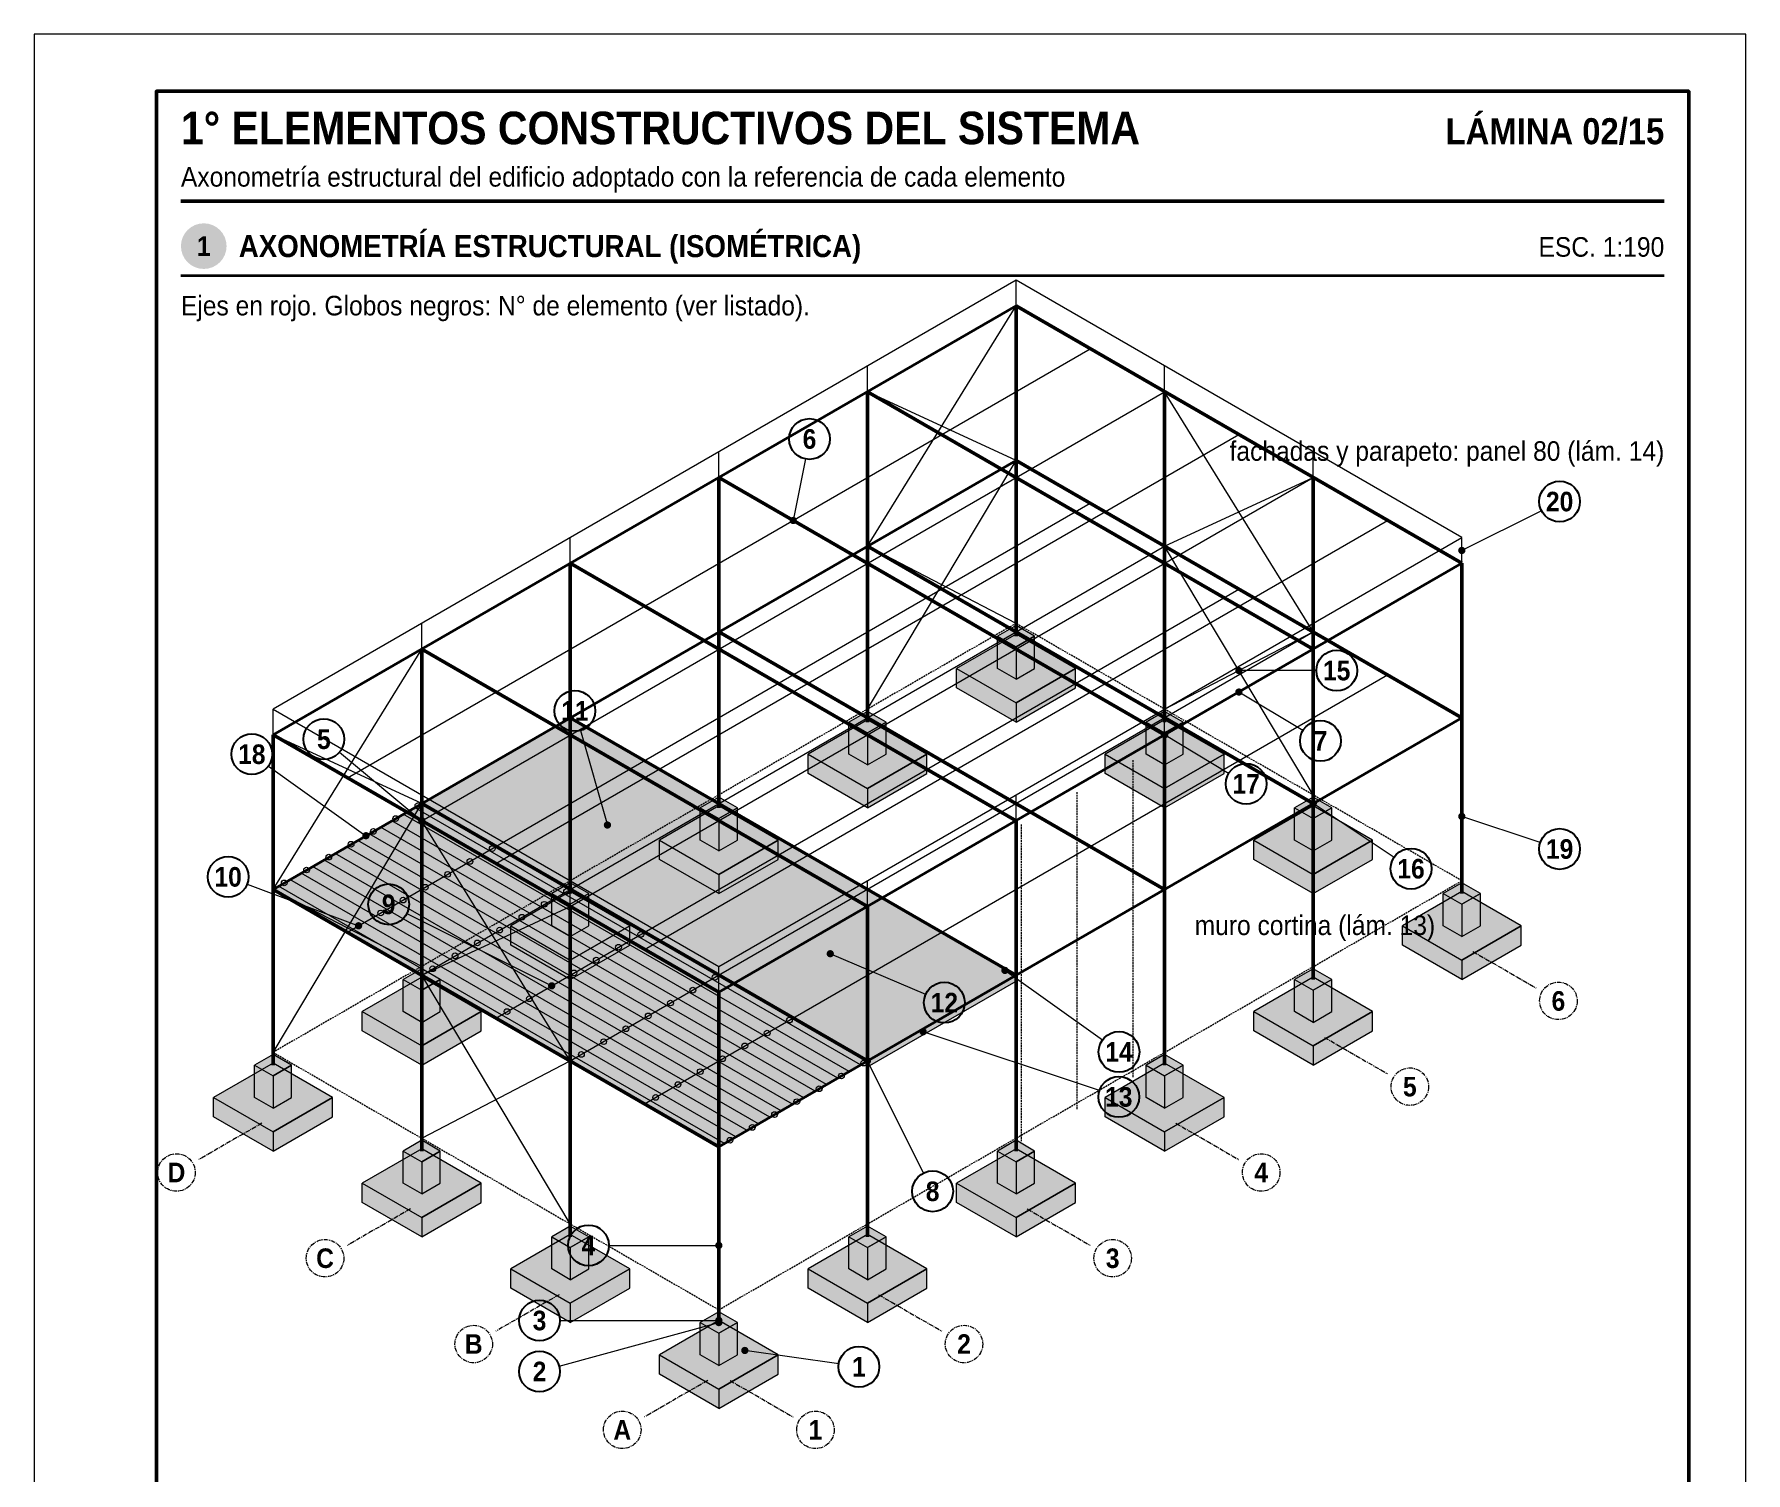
# Model space of a CAD drawing. Header units: millimetres. Extents: x 0 to 210, y 0 to 297.
# Drawn here: x 0 to 210, y 120.5 to 297 of the extents above; entities that cross this region are included whole.
import ezdxf
from ezdxf.enums import TextEntityAlignment as Align

# ---------------------------------------------------------------- set-up
doc = ezdxf.new("R2010")
doc.units = ezdxf.units.MM
doc.header["$LTSCALE"] = 0.35
doc.linetypes.add('CENTER2', pattern=[2.541, 1.587, -0.318, 0.318, -0.318])
doc.linetypes.add('DASHED2', pattern=[0.762, 0.635, -0.127])
for name, color, linetype in [('0-MARCO', 7, 'Continuous'), ('1-EJES', 1, 'CENTER2'), ('1-OCULTO', 8, 'DASHED2'), ('1-SECCION', 7, 'Continuous'), ('1-VISTA', 7, 'Continuous'), ('2-RAYADO', 8, 'Continuous'), ('3-REFS', 7, 'Continuous'), ('3-TEXTOS', 7, 'Continuous'), ('3-TITULOS', 7, 'Continuous')]:
    doc.layers.add(name, color=color, linetype=linetype)
doc.styles.add('ARIAL', font='arial.ttf')
doc.styles.add('ARIAL-NEGRITA', font='arialbd.ttf')

msp = doc.modelspace()

# ---------------------------------------------------------------- hatches: boundary and pattern name
at = {"layer": '2-RAYADO', "true_color": 0xfafafa}
h = msp.add_hatch(color=7, dxfattribs=at)
h.dxf.hatch_style = 1
h.paths.add_polyline_path([(120.46, 214.97), (127.76, 219.18), (120.46, 223.39), (113.17, 219.18)])
h = msp.add_hatch(color=7, dxfattribs=at)
h.dxf.hatch_style = 1
h.paths.add_polyline_path([(120.46, 221.82), (122.74, 223.13), (120.46, 224.45), (118.19, 223.13)])
at = {"layer": '2-RAYADO', "true_color": 0xc8c8c8}
h = msp.add_hatch(color=9, dxfattribs=at)
h.dxf.hatch_style = 1
h.paths.add_polyline_path([(120.46, 217.87), (118.19, 219.18), (118.19, 223.13), (120.46, 221.82)])
at = {"layer": '2-RAYADO', "true_color": 0xe1e1e1}
h = msp.add_hatch(color=254, dxfattribs=at)
h.dxf.hatch_style = 1
h.paths.add_polyline_path([(120.46, 217.87), (122.74, 219.18), (122.74, 223.13), (120.46, 221.82)])
at = {"layer": '2-RAYADO', "true_color": 0xc8c8c8}
h = msp.add_hatch(color=9, dxfattribs=at)
h.dxf.hatch_style = 1
h.paths.add_polyline_path([(120.46, 212.61), (113.17, 216.82), (113.17, 219.18), (120.46, 214.97)])
at = {"layer": '2-RAYADO', "true_color": 0xe1e1e1}
h = msp.add_hatch(color=254, dxfattribs=at)
h.dxf.hatch_style = 1
h.paths.add_polyline_path([(120.46, 212.61), (127.76, 216.82), (127.76, 219.18), (120.46, 214.97)])
at = {"layer": '2-RAYADO', "true_color": 0xcdcdcd}
h = msp.add_hatch(color=254, dxfattribs=at)
h.dxf.hatch_style = 1
h.paths.add_polyline_path([(102.23, 171.03), (120.46, 181.55), (65.77, 213.13), (47.54, 202.61)])
at = {"layer": '2-RAYADO', "true_color": 0xfafafa}
h = msp.add_hatch(color=7, dxfattribs=at)
h.dxf.hatch_style = 1
h.paths.add_polyline_path([(102.23, 204.45), (109.52, 208.66), (102.23, 212.87), (94.94, 208.66)])
h = msp.add_hatch(color=7, dxfattribs=at)
h.dxf.hatch_style = 1
h.paths.add_polyline_path([(102.23, 211.29), (104.51, 212.61), (102.23, 213.92), (99.95, 212.61)])
at = {"layer": '2-RAYADO', "true_color": 0xc8c8c8}
h = msp.add_hatch(color=9, dxfattribs=at)
h.dxf.hatch_style = 1
h.paths.add_polyline_path([(102.23, 207.34), (99.95, 208.66), (99.95, 212.61), (102.23, 211.29)])
at = {"layer": '2-RAYADO', "true_color": 0xe1e1e1}
h = msp.add_hatch(color=254, dxfattribs=at)
h.dxf.hatch_style = 1
h.paths.add_polyline_path([(102.23, 207.34), (104.51, 208.66), (104.51, 212.61), (102.23, 211.29)])
at = {"layer": '2-RAYADO', "true_color": 0xfafafa}
h = msp.add_hatch(color=7, dxfattribs=at)
h.dxf.hatch_style = 1
h.paths.add_polyline_path([(138.7, 204.45), (145.99, 208.66), (138.7, 212.87), (131.4, 208.66)])
h = msp.add_hatch(color=7, dxfattribs=at)
h.dxf.hatch_style = 1
h.paths.add_polyline_path([(138.7, 211.29), (140.98, 212.61), (138.7, 213.92), (136.42, 212.61)])
at = {"layer": '2-RAYADO', "true_color": 0xc8c8c8}
h = msp.add_hatch(color=9, dxfattribs=at)
h.dxf.hatch_style = 1
h.paths.add_polyline_path([(138.7, 207.34), (136.42, 208.66), (136.42, 212.61), (138.7, 211.29)])
at = {"layer": '2-RAYADO', "true_color": 0xe1e1e1}
h = msp.add_hatch(color=254, dxfattribs=at)
h.dxf.hatch_style = 1
h.paths.add_polyline_path([(138.7, 207.34), (140.98, 208.66), (140.98, 212.61), (138.7, 211.29)])
at = {"layer": '2-RAYADO', "true_color": 0xc8c8c8}
h = msp.add_hatch(color=9, dxfattribs=at)
h.dxf.hatch_style = 1
h.paths.add_polyline_path([(102.23, 202.08), (94.94, 206.29), (94.94, 208.66), (102.23, 204.45)])
at = {"layer": '2-RAYADO', "true_color": 0xe1e1e1}
h = msp.add_hatch(color=254, dxfattribs=at)
h.dxf.hatch_style = 1
h.paths.add_polyline_path([(102.23, 202.08), (109.52, 206.29), (109.52, 208.66), (102.23, 204.45)])
at = {"layer": '2-RAYADO', "true_color": 0xc8c8c8}
h = msp.add_hatch(color=9, dxfattribs=at)
h.dxf.hatch_style = 1
h.paths.add_polyline_path([(138.7, 202.08), (131.4, 206.29), (131.4, 208.66), (138.7, 204.45)])
at = {"layer": '2-RAYADO', "true_color": 0xe1e1e1}
h = msp.add_hatch(color=254, dxfattribs=at)
h.dxf.hatch_style = 1
h.paths.add_polyline_path([(138.7, 202.08), (145.99, 206.29), (145.99, 208.66), (138.7, 204.45)])
at = {"layer": '2-RAYADO', "true_color": 0xf2f2f2}
h = msp.add_hatch(color=7, dxfattribs=at)
h.dxf.hatch_style = 1
h.paths.add_polyline_path([(84, 160.5), (102.23, 171.03), (47.54, 202.61), (29.3, 192.08)])
at = {"layer": '2-RAYADO', "true_color": 0xfafafa}
h = msp.add_hatch(color=7, dxfattribs=at)
h.dxf.hatch_style = 1
h.paths.add_polyline_path([(84, 193.92), (91.29, 198.13), (84, 202.34), (76.71, 198.13)])
h = msp.add_hatch(color=7, dxfattribs=at)
h.dxf.hatch_style = 1
h.paths.add_polyline_path([(84, 200.76), (86.28, 202.08), (84, 203.39), (81.72, 202.08)])
at = {"layer": '2-RAYADO', "true_color": 0xc8c8c8}
h = msp.add_hatch(color=9, dxfattribs=at)
h.dxf.hatch_style = 1
h.paths.add_polyline_path([(84, 196.82), (81.72, 198.13), (81.72, 202.08), (84, 200.76)])
at = {"layer": '2-RAYADO', "true_color": 0xe1e1e1}
h = msp.add_hatch(color=254, dxfattribs=at)
h.dxf.hatch_style = 1
h.paths.add_polyline_path([(84, 196.82), (86.28, 198.13), (86.28, 202.08), (84, 200.76)])
at = {"layer": '2-RAYADO', "true_color": 0xfafafa}
h = msp.add_hatch(color=7, dxfattribs=at)
h.dxf.hatch_style = 1
h.paths.add_polyline_path([(156.93, 193.92), (164.22, 198.13), (156.93, 202.34), (149.64, 198.13)])
h = msp.add_hatch(color=7, dxfattribs=at)
h.dxf.hatch_style = 1
h.paths.add_polyline_path([(156.93, 200.76), (159.21, 202.08), (156.93, 203.39), (154.65, 202.08)])
at = {"layer": '2-RAYADO', "true_color": 0xc8c8c8}
h = msp.add_hatch(color=9, dxfattribs=at)
h.dxf.hatch_style = 1
h.paths.add_polyline_path([(156.93, 196.82), (154.65, 198.13), (154.65, 202.08), (156.93, 200.76)])
at = {"layer": '2-RAYADO', "true_color": 0xe1e1e1}
h = msp.add_hatch(color=254, dxfattribs=at)
h.dxf.hatch_style = 1
h.paths.add_polyline_path([(156.93, 196.82), (159.21, 198.13), (159.21, 202.08), (156.93, 200.76)])
at = {"layer": '2-RAYADO', "true_color": 0xc8c8c8}
h = msp.add_hatch(color=9, dxfattribs=at)
h.dxf.hatch_style = 1
h.paths.add_polyline_path([(84, 191.55), (76.71, 195.76), (76.71, 198.13), (84, 193.92)])
at = {"layer": '2-RAYADO', "true_color": 0xe1e1e1}
h = msp.add_hatch(color=254, dxfattribs=at)
h.dxf.hatch_style = 1
h.paths.add_polyline_path([(84, 191.55), (91.29, 195.76), (91.29, 198.13), (84, 193.92)])
at = {"layer": '2-RAYADO', "true_color": 0xc8c8c8}
h = msp.add_hatch(color=9, dxfattribs=at)
h.dxf.hatch_style = 1
h.paths.add_polyline_path([(156.93, 191.55), (149.64, 195.76), (149.64, 198.13), (156.93, 193.92)])
at = {"layer": '2-RAYADO', "true_color": 0xe1e1e1}
h = msp.add_hatch(color=254, dxfattribs=at)
h.dxf.hatch_style = 1
h.paths.add_polyline_path([(156.93, 191.55), (164.22, 195.76), (164.22, 198.13), (156.93, 193.92)])
at = {"layer": '2-RAYADO', "true_color": 0xfafafa}
h = msp.add_hatch(color=7, dxfattribs=at)
h.dxf.hatch_style = 1
h.paths.add_polyline_path([(65.77, 183.39), (73.06, 187.61), (65.77, 191.82), (58.48, 187.61)])
h = msp.add_hatch(color=7, dxfattribs=at)
h.dxf.hatch_style = 1
h.paths.add_polyline_path([(65.77, 190.24), (68.05, 191.55), (65.77, 192.87), (63.49, 191.55)])
at = {"layer": '2-RAYADO', "true_color": 0xc8c8c8}
h = msp.add_hatch(color=9, dxfattribs=at)
h.dxf.hatch_style = 1
h.paths.add_polyline_path([(65.77, 186.29), (63.49, 187.61), (63.49, 191.55), (65.77, 190.24)])
at = {"layer": '2-RAYADO', "true_color": 0xe1e1e1}
h = msp.add_hatch(color=254, dxfattribs=at)
h.dxf.hatch_style = 1
h.paths.add_polyline_path([(65.77, 186.29), (68.05, 187.61), (68.05, 191.55), (65.77, 190.24)])
at = {"layer": '2-RAYADO', "true_color": 0xfafafa}
h = msp.add_hatch(color=7, dxfattribs=at)
h.dxf.hatch_style = 1
h.paths.add_polyline_path([(175.16, 183.39), (182.45, 187.61), (175.16, 191.82), (167.87, 187.61)])
h = msp.add_hatch(color=7, dxfattribs=at)
h.dxf.hatch_style = 1
h.paths.add_polyline_path([(175.16, 190.24), (177.44, 191.55), (175.16, 192.87), (172.88, 191.55)])
at = {"layer": '2-RAYADO', "true_color": 0xc8c8c8}
h = msp.add_hatch(color=9, dxfattribs=at)
h.dxf.hatch_style = 1
h.paths.add_polyline_path([(175.16, 186.29), (172.88, 187.61), (172.88, 191.55), (175.16, 190.24)])
at = {"layer": '2-RAYADO', "true_color": 0xe1e1e1}
h = msp.add_hatch(color=254, dxfattribs=at)
h.dxf.hatch_style = 1
h.paths.add_polyline_path([(175.16, 186.29), (177.44, 187.61), (177.44, 191.55), (175.16, 190.24)])
at = {"layer": '2-RAYADO', "true_color": 0xc8c8c8}
h = msp.add_hatch(color=9, dxfattribs=at)
h.dxf.hatch_style = 1
h.paths.add_polyline_path([(65.77, 181.03), (58.48, 185.24), (58.48, 187.61), (65.77, 183.39)])
at = {"layer": '2-RAYADO', "true_color": 0xe1e1e1}
h = msp.add_hatch(color=254, dxfattribs=at)
h.dxf.hatch_style = 1
h.paths.add_polyline_path([(65.77, 181.03), (73.06, 185.24), (73.06, 187.61), (65.77, 183.39)])
at = {"layer": '2-RAYADO', "true_color": 0xc8c8c8}
h = msp.add_hatch(color=9, dxfattribs=at)
h.dxf.hatch_style = 1
h.paths.add_polyline_path([(175.16, 181.03), (167.87, 185.24), (167.87, 187.61), (175.16, 183.39)])
at = {"layer": '2-RAYADO', "true_color": 0xe1e1e1}
h = msp.add_hatch(color=254, dxfattribs=at)
h.dxf.hatch_style = 1
h.paths.add_polyline_path([(175.16, 181.03), (182.45, 185.24), (182.45, 187.61), (175.16, 183.39)])
at = {"layer": '2-RAYADO', "true_color": 0xfafafa}
h = msp.add_hatch(color=7, dxfattribs=at)
h.dxf.hatch_style = 1
h.paths.add_polyline_path([(47.54, 172.87), (54.83, 177.08), (47.54, 181.29), (40.24, 177.08)])
h = msp.add_hatch(color=7, dxfattribs=at)
h.dxf.hatch_style = 1
h.paths.add_polyline_path([(47.54, 179.71), (49.81, 181.03), (47.54, 182.34), (45.26, 181.03)])
at = {"layer": '2-RAYADO', "true_color": 0xc8c8c8}
h = msp.add_hatch(color=9, dxfattribs=at)
h.dxf.hatch_style = 1
h.paths.add_polyline_path([(47.54, 175.76), (45.26, 177.08), (45.26, 181.03), (47.54, 179.71)])
at = {"layer": '2-RAYADO', "true_color": 0xe1e1e1}
h = msp.add_hatch(color=254, dxfattribs=at)
h.dxf.hatch_style = 1
h.paths.add_polyline_path([(47.54, 175.76), (49.81, 177.08), (49.81, 181.03), (47.54, 179.71)])
at = {"layer": '2-RAYADO', "true_color": 0x969696}
h = msp.add_hatch(color=252, dxfattribs=at)
h.dxf.hatch_style = 1
h.paths.add_polyline_path([(102.23, 170.29), (120.46, 180.82), (120.46, 181.55), (102.23, 171.03)])
at = {"layer": '2-RAYADO', "true_color": 0xfafafa}
h = msp.add_hatch(color=7, dxfattribs=at)
h.dxf.hatch_style = 1
h.paths.add_polyline_path([(156.93, 172.87), (164.22, 177.08), (156.93, 181.29), (149.64, 177.08)])
h = msp.add_hatch(color=7, dxfattribs=at)
h.dxf.hatch_style = 1
h.paths.add_polyline_path([(156.93, 179.71), (159.21, 181.03), (156.93, 182.34), (154.65, 181.03)])
at = {"layer": '2-RAYADO', "true_color": 0xc8c8c8}
h = msp.add_hatch(color=9, dxfattribs=at)
h.dxf.hatch_style = 1
h.paths.add_polyline_path([(156.93, 175.76), (154.65, 177.08), (154.65, 181.03), (156.93, 179.71)])
at = {"layer": '2-RAYADO', "true_color": 0xe1e1e1}
h = msp.add_hatch(color=254, dxfattribs=at)
h.dxf.hatch_style = 1
h.paths.add_polyline_path([(156.93, 175.76), (159.21, 177.08), (159.21, 181.03), (156.93, 179.71)])
at = {"layer": '2-RAYADO', "true_color": 0xc8c8c8}
h = msp.add_hatch(color=9, dxfattribs=at)
h.dxf.hatch_style = 1
h.paths.add_polyline_path([(47.54, 170.5), (40.24, 174.71), (40.24, 177.08), (47.54, 172.87)])
at = {"layer": '2-RAYADO', "true_color": 0xe1e1e1}
h = msp.add_hatch(color=254, dxfattribs=at)
h.dxf.hatch_style = 1
h.paths.add_polyline_path([(47.54, 170.5), (54.83, 174.71), (54.83, 177.08), (47.54, 172.87)])
at = {"layer": '2-RAYADO', "true_color": 0xc8c8c8}
h = msp.add_hatch(color=9, dxfattribs=at)
h.dxf.hatch_style = 1
h.paths.add_polyline_path([(156.93, 170.5), (149.64, 174.71), (149.64, 177.08), (156.93, 172.87)])
at = {"layer": '2-RAYADO', "true_color": 0xe1e1e1}
h = msp.add_hatch(color=254, dxfattribs=at)
h.dxf.hatch_style = 1
h.paths.add_polyline_path([(156.93, 170.5), (164.22, 174.71), (164.22, 177.08), (156.93, 172.87)])
at = {"layer": '2-RAYADO', "true_color": 0xfafafa}
h = msp.add_hatch(color=7, dxfattribs=at)
h.dxf.hatch_style = 1
h.paths.add_polyline_path([(29.3, 162.34), (36.6, 166.55), (29.3, 170.76), (22.01, 166.55)])
h = msp.add_hatch(color=7, dxfattribs=at)
h.dxf.hatch_style = 1
h.paths.add_polyline_path([(29.3, 169.18), (31.58, 170.5), (29.3, 171.82), (27.02, 170.5)])
at = {"layer": '2-RAYADO', "true_color": 0xc8c8c8}
h = msp.add_hatch(color=9, dxfattribs=at)
h.dxf.hatch_style = 1
h.paths.add_polyline_path([(29.3, 165.24), (27.02, 166.55), (27.02, 170.5), (29.3, 169.18)])
at = {"layer": '2-RAYADO', "true_color": 0xe1e1e1}
h = msp.add_hatch(color=254, dxfattribs=at)
h.dxf.hatch_style = 1
h.paths.add_polyline_path([(29.3, 165.24), (31.58, 166.55), (31.58, 170.5), (29.3, 169.18)])
at = {"layer": '2-RAYADO', "true_color": 0xfafafa}
h = msp.add_hatch(color=7, dxfattribs=at)
h.dxf.hatch_style = 1
h.paths.add_polyline_path([(138.7, 162.34), (145.99, 166.55), (138.7, 170.76), (131.4, 166.55)])
h = msp.add_hatch(color=7, dxfattribs=at)
h.dxf.hatch_style = 1
h.paths.add_polyline_path([(138.7, 169.18), (140.98, 170.5), (138.7, 171.82), (136.42, 170.5)])
at = {"layer": '2-RAYADO', "true_color": 0xc8c8c8}
h = msp.add_hatch(color=9, dxfattribs=at)
h.dxf.hatch_style = 1
h.paths.add_polyline_path([(138.7, 165.24), (136.42, 166.55), (136.42, 170.5), (138.7, 169.18)])
at = {"layer": '2-RAYADO', "true_color": 0xe1e1e1}
h = msp.add_hatch(color=254, dxfattribs=at)
h.dxf.hatch_style = 1
h.paths.add_polyline_path([(138.7, 165.24), (140.98, 166.55), (140.98, 170.5), (138.7, 169.18)])
at = {"layer": '2-RAYADO', "true_color": 0xc8c8c8}
h = msp.add_hatch(color=9, dxfattribs=at)
h.dxf.hatch_style = 1
h.paths.add_polyline_path([(29.3, 159.97), (22.01, 164.18), (22.01, 166.55), (29.3, 162.34)])
at = {"layer": '2-RAYADO', "true_color": 0xe1e1e1}
h = msp.add_hatch(color=254, dxfattribs=at)
h.dxf.hatch_style = 1
h.paths.add_polyline_path([(29.3, 159.97), (36.6, 164.18), (36.6, 166.55), (29.3, 162.34)])
at = {"layer": '2-RAYADO', "true_color": 0xc8c8c8}
h = msp.add_hatch(color=9, dxfattribs=at)
h.dxf.hatch_style = 1
h.paths.add_polyline_path([(138.7, 159.97), (131.4, 164.18), (131.4, 166.55), (138.7, 162.34)])
at = {"layer": '2-RAYADO', "true_color": 0xe1e1e1}
h = msp.add_hatch(color=254, dxfattribs=at)
h.dxf.hatch_style = 1
h.paths.add_polyline_path([(138.7, 159.97), (145.99, 164.18), (145.99, 166.55), (138.7, 162.34)])
at = {"layer": '2-RAYADO', "true_color": 0xfafafa}
h = msp.add_hatch(color=7, dxfattribs=at)
h.dxf.hatch_style = 1
h.paths.add_polyline_path([(47.54, 151.82), (54.83, 156.03), (47.54, 160.24), (40.24, 156.03)])
h = msp.add_hatch(color=7, dxfattribs=at)
h.dxf.hatch_style = 1
h.paths.add_polyline_path([(47.54, 158.66), (49.81, 159.97), (47.54, 161.29), (45.26, 159.97)])
at = {"layer": '2-RAYADO', "true_color": 0xc8c8c8}
h = msp.add_hatch(color=9, dxfattribs=at)
h.dxf.hatch_style = 1
h.paths.add_polyline_path([(47.54, 154.71), (45.26, 156.03), (45.26, 159.97), (47.54, 158.66)])
at = {"layer": '2-RAYADO', "true_color": 0xe1e1e1}
h = msp.add_hatch(color=254, dxfattribs=at)
h.dxf.hatch_style = 1
h.paths.add_polyline_path([(47.54, 154.71), (49.81, 156.03), (49.81, 159.97), (47.54, 158.66)])
at = {"layer": '2-RAYADO', "true_color": 0xfafafa}
h = msp.add_hatch(color=7, dxfattribs=at)
h.dxf.hatch_style = 1
h.paths.add_polyline_path([(120.46, 151.82), (127.76, 156.03), (120.46, 160.24), (113.17, 156.03)])
h = msp.add_hatch(color=7, dxfattribs=at)
h.dxf.hatch_style = 1
h.paths.add_polyline_path([(120.46, 158.66), (122.74, 159.97), (120.46, 161.29), (118.19, 159.97)])
at = {"layer": '2-RAYADO', "true_color": 0xc8c8c8}
h = msp.add_hatch(color=9, dxfattribs=at)
h.dxf.hatch_style = 1
h.paths.add_polyline_path([(120.46, 154.71), (118.19, 156.03), (118.19, 159.97), (120.46, 158.66)])
at = {"layer": '2-RAYADO', "true_color": 0xe1e1e1}
h = msp.add_hatch(color=254, dxfattribs=at)
h.dxf.hatch_style = 1
h.paths.add_polyline_path([(120.46, 154.71), (122.74, 156.03), (122.74, 159.97), (120.46, 158.66)])
at = {"layer": '2-RAYADO', "true_color": 0xc8c8c8}
h = msp.add_hatch(color=9, dxfattribs=at)
h.dxf.hatch_style = 1
h.paths.add_polyline_path([(47.54, 149.45), (40.24, 153.66), (40.24, 156.03), (47.54, 151.82)])
at = {"layer": '2-RAYADO', "true_color": 0xe1e1e1}
h = msp.add_hatch(color=254, dxfattribs=at)
h.dxf.hatch_style = 1
h.paths.add_polyline_path([(47.54, 149.45), (54.83, 153.66), (54.83, 156.03), (47.54, 151.82)])
at = {"layer": '2-RAYADO', "true_color": 0xc8c8c8}
h = msp.add_hatch(color=9, dxfattribs=at)
h.dxf.hatch_style = 1
h.paths.add_polyline_path([(120.46, 149.45), (113.17, 153.66), (113.17, 156.03), (120.46, 151.82)])
at = {"layer": '2-RAYADO', "true_color": 0xe1e1e1}
h = msp.add_hatch(color=254, dxfattribs=at)
h.dxf.hatch_style = 1
h.paths.add_polyline_path([(120.46, 149.45), (127.76, 153.66), (127.76, 156.03), (120.46, 151.82)])
at = {"layer": '2-RAYADO', "true_color": 0xfafafa}
h = msp.add_hatch(color=7, dxfattribs=at)
h.dxf.hatch_style = 1
h.paths.add_polyline_path([(65.77, 141.29), (73.06, 145.5), (65.77, 149.71), (58.48, 145.5)])
h = msp.add_hatch(color=7, dxfattribs=at)
h.dxf.hatch_style = 1
h.paths.add_polyline_path([(65.77, 148.13), (68.05, 149.45), (65.77, 150.76), (63.49, 149.45)])
at = {"layer": '2-RAYADO', "true_color": 0xc8c8c8}
h = msp.add_hatch(color=9, dxfattribs=at)
h.dxf.hatch_style = 1
h.paths.add_polyline_path([(65.77, 144.18), (63.49, 145.5), (63.49, 149.45), (65.77, 148.13)])
at = {"layer": '2-RAYADO', "true_color": 0xe1e1e1}
h = msp.add_hatch(color=254, dxfattribs=at)
h.dxf.hatch_style = 1
h.paths.add_polyline_path([(65.77, 144.18), (68.05, 145.5), (68.05, 149.45), (65.77, 148.13)])
at = {"layer": '2-RAYADO', "true_color": 0xfafafa}
h = msp.add_hatch(color=7, dxfattribs=at)
h.dxf.hatch_style = 1
h.paths.add_polyline_path([(102.23, 141.29), (109.52, 145.5), (102.23, 149.71), (94.94, 145.5)])
h = msp.add_hatch(color=7, dxfattribs=at)
h.dxf.hatch_style = 1
h.paths.add_polyline_path([(102.23, 148.13), (104.51, 149.45), (102.23, 150.76), (99.95, 149.45)])
at = {"layer": '2-RAYADO', "true_color": 0xc8c8c8}
h = msp.add_hatch(color=9, dxfattribs=at)
h.dxf.hatch_style = 1
h.paths.add_polyline_path([(102.23, 144.18), (99.95, 145.5), (99.95, 149.45), (102.23, 148.13)])
at = {"layer": '2-RAYADO', "true_color": 0xe1e1e1}
h = msp.add_hatch(color=254, dxfattribs=at)
h.dxf.hatch_style = 1
h.paths.add_polyline_path([(102.23, 144.18), (104.51, 145.5), (104.51, 149.45), (102.23, 148.13)])
at = {"layer": '2-RAYADO', "true_color": 0xc8c8c8}
h = msp.add_hatch(color=9, dxfattribs=at)
h.dxf.hatch_style = 1
h.paths.add_polyline_path([(65.77, 138.92), (58.48, 143.13), (58.48, 145.5), (65.77, 141.29)])
at = {"layer": '2-RAYADO', "true_color": 0xe1e1e1}
h = msp.add_hatch(color=254, dxfattribs=at)
h.dxf.hatch_style = 1
h.paths.add_polyline_path([(65.77, 138.92), (73.06, 143.13), (73.06, 145.5), (65.77, 141.29)])
at = {"layer": '2-RAYADO', "true_color": 0xc8c8c8}
h = msp.add_hatch(color=9, dxfattribs=at)
h.dxf.hatch_style = 1
h.paths.add_polyline_path([(102.23, 138.92), (94.94, 143.13), (94.94, 145.5), (102.23, 141.29)])
at = {"layer": '2-RAYADO', "true_color": 0xe1e1e1}
h = msp.add_hatch(color=254, dxfattribs=at)
h.dxf.hatch_style = 1
h.paths.add_polyline_path([(102.23, 138.92), (109.52, 143.13), (109.52, 145.5), (102.23, 141.29)])
at = {"layer": '2-RAYADO', "true_color": 0xfafafa}
h = msp.add_hatch(color=7, dxfattribs=at)
h.dxf.hatch_style = 1
h.paths.add_polyline_path([(84, 130.76), (91.29, 134.97), (84, 139.18), (76.71, 134.97)])
h = msp.add_hatch(color=7, dxfattribs=at)
h.dxf.hatch_style = 1
h.paths.add_polyline_path([(84, 137.61), (86.28, 138.92), (84, 140.24), (81.72, 138.92)])
at = {"layer": '2-RAYADO', "true_color": 0xc8c8c8}
h = msp.add_hatch(color=9, dxfattribs=at)
h.dxf.hatch_style = 1
h.paths.add_polyline_path([(84, 133.66), (81.72, 134.97), (81.72, 138.92), (84, 137.61)])
at = {"layer": '2-RAYADO', "true_color": 0xe1e1e1}
h = msp.add_hatch(color=254, dxfattribs=at)
h.dxf.hatch_style = 1
h.paths.add_polyline_path([(84, 133.66), (86.28, 134.97), (86.28, 138.92), (84, 137.61)])
at = {"layer": '2-RAYADO', "true_color": 0xc8c8c8}
h = msp.add_hatch(color=9, dxfattribs=at)
h.dxf.hatch_style = 1
h.paths.add_polyline_path([(84, 128.39), (76.71, 132.61), (76.71, 134.97), (84, 130.76)])
at = {"layer": '2-RAYADO', "true_color": 0xe1e1e1}
h = msp.add_hatch(color=254, dxfattribs=at)
h.dxf.hatch_style = 1
h.paths.add_polyline_path([(84, 128.39), (91.29, 132.61), (91.29, 134.97), (84, 130.76)])
at = {"layer": '3-REFS'}
h = msp.add_hatch(color=7, dxfattribs=at)
h.dxf.hatch_style = 1
edge = h.paths.add_edge_path()
edge.add_arc((93.12, 237.34), 0.45, 0, 360)
h = msp.add_hatch(color=7, dxfattribs=at)
h.dxf.hatch_style = 1
edge = h.paths.add_edge_path()
edge.add_arc((175.16, 233.66), 0.45, 0, 360)
h = msp.add_hatch(color=7, dxfattribs=at)
h.dxf.hatch_style = 1
edge = h.paths.add_edge_path()
edge.add_arc((147.81, 218.92), 0.45, 0, 360)
h = msp.add_hatch(color=7, dxfattribs=at)
h.dxf.hatch_style = 1
edge = h.paths.add_edge_path()
edge.add_arc((147.81, 216.29), 0.45, 0, 360)
h = msp.add_hatch(color=7, dxfattribs=at)
h.dxf.hatch_style = 1
edge = h.paths.add_edge_path()
edge.add_arc((138.7, 211.03), 0.45, 0, 360)
h = msp.add_hatch(color=7, dxfattribs=at)
h.dxf.hatch_style = 1
edge = h.paths.add_edge_path()
edge.add_arc((156.93, 202.61), 0.45, 0, 360)
h = msp.add_hatch(color=7, dxfattribs=at)
h.dxf.hatch_style = 1
edge = h.paths.add_edge_path()
edge.add_arc((47.54, 200.5), 0.45, 0, 360)
h = msp.add_hatch(color=7, dxfattribs=at)
h.dxf.hatch_style = 1
edge = h.paths.add_edge_path()
edge.add_arc((70.33, 199.97), 0.45, 0, 360)
h = msp.add_hatch(color=7, dxfattribs=at)
h.dxf.hatch_style = 1
edge = h.paths.add_edge_path()
edge.add_arc((175.16, 201.03), 0.45, 0, 360)
h = msp.add_hatch(color=7, dxfattribs=at)
h.dxf.hatch_style = 1
edge = h.paths.add_edge_path()
edge.add_arc((40.7, 198.66), 0.45, 0, 360)
h = msp.add_hatch(color=7, dxfattribs=at)
h.dxf.hatch_style = 1
edge = h.paths.add_edge_path()
edge.add_arc((39.79, 187.61), 0.45, 0, 360)
h = msp.add_hatch(color=7, dxfattribs=at)
h.dxf.hatch_style = 1
edge = h.paths.add_edge_path()
edge.add_arc((97.67, 184.18), 0.45, 0, 360)
h = msp.add_hatch(color=7, dxfattribs=at)
h.dxf.hatch_style = 1
edge = h.paths.add_edge_path()
edge.add_arc((63.49, 180.24), 0.45, 0, 360)
h = msp.add_hatch(color=7, dxfattribs=at)
h.dxf.hatch_style = 1
edge = h.paths.add_edge_path()
edge.add_arc((119.1, 182.13), 0.45, 0, 360)
h = msp.add_hatch(color=7, dxfattribs=at)
h.dxf.hatch_style = 1
edge = h.paths.add_edge_path()
edge.add_arc((109.07, 174.61), 0.45, 0, 360)
h = msp.add_hatch(color=7, dxfattribs=at)
h.dxf.hatch_style = 1
edge = h.paths.add_edge_path()
edge.add_arc((102.23, 171.03), 0.45, 0, 360)
h = msp.add_hatch(color=7, dxfattribs=at)
h.dxf.hatch_style = 1
edge = h.paths.add_edge_path()
edge.add_arc((84, 148.39), 0.45, 0, 360)
h = msp.add_hatch(color=7, dxfattribs=at)
h.dxf.hatch_style = 1
edge = h.paths.add_edge_path()
edge.add_arc((84, 139.18), 0.45, 0, 360)
h = msp.add_hatch(color=7, dxfattribs=at)
h.dxf.hatch_style = 1
edge = h.paths.add_edge_path()
edge.add_arc((84, 138.92), 0.45, 0, 360)
h = msp.add_hatch(color=7, dxfattribs=at)
h.dxf.hatch_style = 1
edge = h.paths.add_edge_path()
edge.add_arc((87.19, 135.5), 0.45, 0, 360)
at = {"layer": '3-TITULOS'}
h = msp.add_hatch(color=7, dxfattribs=at)
h.dxf.hatch_style = 1
edge = h.paths.add_edge_path()
edge.add_arc((20.8, 271), 2.8, 0, 360)

# ---------------------------------------------------------------- linework, layer by layer
at = {"layer": '0-MARCO', "color": 9, "lineweight": 0}
msp.add_lwpolyline([(0, 0), (210, 0), (210, 297), (0, 297)], close=True, dxfattribs=at)
at = {"layer": '0-MARCO', "lineweight": 50}
msp.add_lwpolyline([(15, 7), (203, 7), (203, 290), (15, 290)], close=True, dxfattribs=at)
at = {"layer": '1-EJES', "lineweight": 9}
for points in [[(176.53, 184.45), (184.28, 179.97)], [(158.3, 173.92), (166.04, 169.45)], [(27.94, 163.39), (20.19, 158.92)], [(140.06, 163.39), (147.81, 158.92)], [(46.17, 152.87), (38.42, 148.39)], [(121.83, 152.87), (129.58, 148.39)], [(64.4, 142.34), (56.65, 137.87)], [(103.6, 142.34), (111.35, 137.87)], [(82.63, 131.82), (74.88, 127.34)], [(85.37, 131.82), (93.12, 127.34)]]:
    msp.add_lwpolyline(points, dxfattribs=at)
at = {"layer": '1-EJES', "color": 1, "lineweight": 18}
for centre in [(187.01, 178.39), (168.78, 167.87), (17.45, 157.34), (150.55, 157.34), (35.68, 146.82), (132.32, 146.82), (53.92, 136.29), (114.08, 136.29), (72.15, 125.76), (95.85, 125.76)]:
    msp.add_circle(centre, 2.3, dxfattribs=at)
at = {"layer": '1-OCULTO', "lineweight": 13}
msp.add_lwpolyline([(84, 140.5), (175.16, 193.13), (120.46, 224.71), (29.3, 172.08)], close=True, dxfattribs=at)
at = {"layer": '1-OCULTO', "lineweight": 9}
for points in [[(134.82, 169.05), (134.82, 208)], [(127.98, 165.11), (127.98, 204.05)], [(121.15, 161.16), (121.15, 200.11)]]:
    msp.add_lwpolyline(points, dxfattribs=at)
at = {"layer": '1-SECCION', "lineweight": 50}
for points in [[(120.46, 223.13), (120.46, 263.66)], [(175.16, 232.08), (120.46, 263.66)], [(102.23, 212.61), (102.23, 253.13)], [(156.93, 221.55), (102.23, 253.13)], [(138.7, 212.61), (138.7, 253.13)], [(175.16, 213.13), (120.46, 244.71)], [(84, 202.08), (84, 242.61)], [(138.7, 211.03), (84, 242.61)], [(156.93, 202.08), (156.93, 242.61)], [(156.93, 202.61), (102.23, 234.18)], [(65.77, 191.55), (65.77, 232.08)], [(120.46, 200.5), (65.77, 232.08)], [(175.16, 191.55), (175.16, 232.08)], [(138.7, 192.08), (84, 223.66)], [(47.54, 181.03), (47.54, 221.55)], [(102.23, 189.97), (47.54, 221.55)], [(156.93, 181.03), (156.93, 221.55)], [(120.46, 181.55), (65.77, 213.13)], [(29.3, 170.5), (29.3, 211.03)], [(84, 179.45), (29.3, 211.03)], [(138.7, 170.5), (138.7, 211.03)], [(102.23, 171.03), (47.54, 202.61)], [(47.54, 159.97), (47.54, 200.5)], [(120.46, 159.97), (120.46, 200.5)], [(84, 160.5), (29.3, 192.08)], [(65.77, 149.45), (65.77, 189.97)], [(102.23, 149.45), (102.23, 189.97)], [(84, 138.92), (84, 179.45)]]:
    msp.add_lwpolyline(points, dxfattribs=at)
at = {"layer": '1-VISTA', "lineweight": 13}
for points in [[(84, 182.61), (175.16, 235.24), (120.46, 266.82), (29.3, 214.18)], [(120.46, 214.97), (127.76, 219.18), (120.46, 223.39), (113.17, 219.18)], [(120.46, 221.82), (122.74, 223.13), (120.46, 224.45), (118.19, 223.13)], [(120.46, 217.87), (118.19, 219.18), (118.19, 223.13), (120.46, 221.82)], [(120.46, 217.87), (122.74, 219.18), (122.74, 223.13), (120.46, 221.82)], [(120.46, 212.61), (113.17, 216.82), (113.17, 219.18), (120.46, 214.97)], [(120.46, 212.61), (127.76, 216.82), (127.76, 219.18), (120.46, 214.97)], [(102.23, 171.03), (120.46, 181.55), (65.77, 213.13), (47.54, 202.61)], [(102.23, 204.45), (109.52, 208.66), (102.23, 212.87), (94.94, 208.66)], [(102.23, 211.29), (104.51, 212.61), (102.23, 213.92), (99.95, 212.61)], [(102.23, 207.34), (99.95, 208.66), (99.95, 212.61), (102.23, 211.29)], [(102.23, 207.34), (104.51, 208.66), (104.51, 212.61), (102.23, 211.29)], [(138.7, 204.45), (145.99, 208.66), (138.7, 212.87), (131.4, 208.66)], [(138.7, 211.29), (140.98, 212.61), (138.7, 213.92), (136.42, 212.61)], [(138.7, 207.34), (136.42, 208.66), (136.42, 212.61), (138.7, 211.29)], [(138.7, 207.34), (140.98, 208.66), (140.98, 212.61), (138.7, 211.29)], [(102.23, 202.08), (94.94, 206.29), (94.94, 208.66), (102.23, 204.45)], [(102.23, 202.08), (109.52, 206.29), (109.52, 208.66), (102.23, 204.45)], [(138.7, 202.08), (131.4, 206.29), (131.4, 208.66), (138.7, 204.45)], [(138.7, 202.08), (145.99, 206.29), (145.99, 208.66), (138.7, 204.45)], [(84, 160.5), (102.23, 171.03), (47.54, 202.61), (29.3, 192.08)], [(84, 193.92), (91.29, 198.13), (84, 202.34), (76.71, 198.13)], [(84, 200.76), (86.28, 202.08), (84, 203.39), (81.72, 202.08)], [(84, 196.82), (81.72, 198.13), (81.72, 202.08), (84, 200.76)], [(84, 196.82), (86.28, 198.13), (86.28, 202.08), (84, 200.76)], [(156.93, 193.92), (164.22, 198.13), (156.93, 202.34), (149.64, 198.13)], [(156.93, 200.76), (159.21, 202.08), (156.93, 203.39), (154.65, 202.08)], [(156.93, 196.82), (154.65, 198.13), (154.65, 202.08), (156.93, 200.76)], [(156.93, 196.82), (159.21, 198.13), (159.21, 202.08), (156.93, 200.76)], [(84, 191.55), (76.71, 195.76), (76.71, 198.13), (84, 193.92)], [(84, 191.55), (91.29, 195.76), (91.29, 198.13), (84, 193.92)], [(156.93, 191.55), (149.64, 195.76), (149.64, 198.13), (156.93, 193.92)], [(156.93, 191.55), (164.22, 195.76), (164.22, 198.13), (156.93, 193.92)], [(65.77, 183.39), (73.06, 187.61), (65.77, 191.82), (58.48, 187.61)], [(65.77, 190.24), (68.05, 191.55), (65.77, 192.87), (63.49, 191.55)], [(65.77, 186.29), (63.49, 187.61), (63.49, 191.55), (65.77, 190.24)], [(65.77, 186.29), (68.05, 187.61), (68.05, 191.55), (65.77, 190.24)], [(175.16, 183.39), (182.45, 187.61), (175.16, 191.82), (167.87, 187.61)], [(175.16, 190.24), (177.44, 191.55), (175.16, 192.87), (172.88, 191.55)], [(175.16, 186.29), (172.88, 187.61), (172.88, 191.55), (175.16, 190.24)], [(175.16, 186.29), (177.44, 187.61), (177.44, 191.55), (175.16, 190.24)], [(65.77, 181.03), (58.48, 185.24), (58.48, 187.61), (65.77, 183.39)], [(65.77, 181.03), (73.06, 185.24), (73.06, 187.61), (65.77, 183.39)], [(175.16, 181.03), (167.87, 185.24), (167.87, 187.61), (175.16, 183.39)], [(175.16, 181.03), (182.45, 185.24), (182.45, 187.61), (175.16, 183.39)], [(47.54, 172.87), (54.83, 177.08), (47.54, 181.29), (40.24, 177.08)], [(47.54, 179.71), (49.81, 181.03), (47.54, 182.34), (45.26, 181.03)], [(47.54, 175.76), (45.26, 177.08), (45.26, 181.03), (47.54, 179.71)], [(47.54, 175.76), (49.81, 177.08), (49.81, 181.03), (47.54, 179.71)], [(102.23, 170.29), (120.46, 180.82), (120.46, 181.55), (102.23, 171.03)], [(156.93, 172.87), (164.22, 177.08), (156.93, 181.29), (149.64, 177.08)], [(156.93, 179.71), (159.21, 181.03), (156.93, 182.34), (154.65, 181.03)], [(156.93, 175.76), (154.65, 177.08), (154.65, 181.03), (156.93, 179.71)], [(156.93, 175.76), (159.21, 177.08), (159.21, 181.03), (156.93, 179.71)], [(47.54, 170.5), (40.24, 174.71), (40.24, 177.08), (47.54, 172.87)], [(47.54, 170.5), (54.83, 174.71), (54.83, 177.08), (47.54, 172.87)], [(156.93, 170.5), (149.64, 174.71), (149.64, 177.08), (156.93, 172.87)], [(156.93, 170.5), (164.22, 174.71), (164.22, 177.08), (156.93, 172.87)], [(29.3, 162.34), (36.6, 166.55), (29.3, 170.76), (22.01, 166.55)], [(29.3, 169.18), (31.58, 170.5), (29.3, 171.82), (27.02, 170.5)], [(29.3, 165.24), (27.02, 166.55), (27.02, 170.5), (29.3, 169.18)], [(29.3, 165.24), (31.58, 166.55), (31.58, 170.5), (29.3, 169.18)], [(138.7, 162.34), (145.99, 166.55), (138.7, 170.76), (131.4, 166.55)], [(138.7, 169.18), (140.98, 170.5), (138.7, 171.82), (136.42, 170.5)], [(138.7, 165.24), (136.42, 166.55), (136.42, 170.5), (138.7, 169.18)], [(138.7, 165.24), (140.98, 166.55), (140.98, 170.5), (138.7, 169.18)], [(29.3, 159.97), (22.01, 164.18), (22.01, 166.55), (29.3, 162.34)], [(29.3, 159.97), (36.6, 164.18), (36.6, 166.55), (29.3, 162.34)], [(138.7, 159.97), (131.4, 164.18), (131.4, 166.55), (138.7, 162.34)], [(138.7, 159.97), (145.99, 164.18), (145.99, 166.55), (138.7, 162.34)], [(47.54, 151.82), (54.83, 156.03), (47.54, 160.24), (40.24, 156.03)], [(47.54, 158.66), (49.81, 159.97), (47.54, 161.29), (45.26, 159.97)], [(47.54, 154.71), (45.26, 156.03), (45.26, 159.97), (47.54, 158.66)], [(47.54, 154.71), (49.81, 156.03), (49.81, 159.97), (47.54, 158.66)], [(120.46, 151.82), (127.76, 156.03), (120.46, 160.24), (113.17, 156.03)], [(120.46, 158.66), (122.74, 159.97), (120.46, 161.29), (118.19, 159.97)], [(120.46, 154.71), (118.19, 156.03), (118.19, 159.97), (120.46, 158.66)], [(120.46, 154.71), (122.74, 156.03), (122.74, 159.97), (120.46, 158.66)], [(47.54, 149.45), (40.24, 153.66), (40.24, 156.03), (47.54, 151.82)], [(47.54, 149.45), (54.83, 153.66), (54.83, 156.03), (47.54, 151.82)], [(120.46, 149.45), (113.17, 153.66), (113.17, 156.03), (120.46, 151.82)], [(120.46, 149.45), (127.76, 153.66), (127.76, 156.03), (120.46, 151.82)], [(65.77, 141.29), (73.06, 145.5), (65.77, 149.71), (58.48, 145.5)], [(65.77, 148.13), (68.05, 149.45), (65.77, 150.76), (63.49, 149.45)], [(65.77, 144.18), (63.49, 145.5), (63.49, 149.45), (65.77, 148.13)], [(65.77, 144.18), (68.05, 145.5), (68.05, 149.45), (65.77, 148.13)], [(102.23, 141.29), (109.52, 145.5), (102.23, 149.71), (94.94, 145.5)], [(102.23, 148.13), (104.51, 149.45), (102.23, 150.76), (99.95, 149.45)], [(102.23, 144.18), (99.95, 145.5), (99.95, 149.45), (102.23, 148.13)], [(102.23, 144.18), (104.51, 145.5), (104.51, 149.45), (102.23, 148.13)], [(65.77, 138.92), (58.48, 143.13), (58.48, 145.5), (65.77, 141.29)], [(65.77, 138.92), (73.06, 143.13), (73.06, 145.5), (65.77, 141.29)], [(102.23, 138.92), (94.94, 143.13), (94.94, 145.5), (102.23, 141.29)], [(102.23, 138.92), (109.52, 143.13), (109.52, 145.5), (102.23, 141.29)], [(84, 130.76), (91.29, 134.97), (84, 139.18), (76.71, 134.97)], [(84, 137.61), (86.28, 138.92), (84, 140.24), (81.72, 138.92)], [(84, 133.66), (81.72, 134.97), (81.72, 138.92), (84, 137.61)], [(84, 133.66), (86.28, 134.97), (86.28, 138.92), (84, 137.61)], [(84, 128.39), (76.71, 132.61), (76.71, 134.97), (84, 130.76)], [(84, 128.39), (91.29, 132.61), (91.29, 134.97), (84, 130.76)]]:
    msp.add_lwpolyline(points, close=True, dxfattribs=at)
for points in [[(120.46, 263.66), (120.46, 266.82)], [(102.23, 253.13), (102.23, 256.29)], [(138.7, 253.13), (138.7, 256.29)], [(84, 242.61), (84, 245.76)], [(156.93, 242.61), (156.93, 245.76)], [(65.77, 232.08), (65.77, 235.24)], [(175.16, 232.08), (175.16, 235.24)], [(47.54, 221.55), (47.54, 224.71)], [(156.93, 221.55), (156.93, 224.71)], [(29.3, 211.03), (29.3, 214.18)], [(138.7, 211.03), (138.7, 214.18)], [(47.54, 200.5), (47.54, 203.66)], [(120.46, 200.5), (120.46, 203.66)], [(65.77, 189.97), (65.77, 193.13)], [(102.23, 189.97), (102.23, 193.13)], [(84, 179.45), (84, 182.61)]]:
    msp.add_lwpolyline(points, dxfattribs=at)
at = {"layer": '1-VISTA', "lineweight": 35}
for points in [[(29.3, 211.03), (120.46, 263.66)], [(29.3, 192.08), (120.46, 244.71)], [(84, 179.45), (175.16, 232.08)], [(84, 160.5), (175.16, 213.13)]]:
    msp.add_lwpolyline(points, dxfattribs=at)
at = {"layer": '1-VISTA', "lineweight": 18}
for points in [[(102.23, 234.18), (120.46, 263.66)], [(38.42, 205.76), (129.58, 258.39)], [(47.54, 200.5), (138.7, 253.13)], [(120.46, 244.71), (102.23, 253.13)], [(156.93, 223.66), (138.7, 253.13)], [(56.65, 195.24), (147.81, 247.87)], [(102.23, 214.18), (120.46, 244.71)], [(65.77, 189.97), (156.93, 242.61)], [(138.7, 234.18), (156.93, 242.61)], [(38.42, 186.82), (129.58, 239.45)], [(74.88, 184.71), (166.04, 237.34)], [(47.54, 181.55), (138.7, 234.18)], [(120.46, 224.71), (102.23, 234.18)], [(156.93, 203.66), (138.7, 234.18)], [(56.65, 176.29), (147.81, 228.92)], [(65.77, 171.03), (156.93, 223.66)], [(138.7, 214.18), (156.93, 223.66)], [(29.3, 192.08), (47.54, 221.55)], [(74.88, 165.76), (166.04, 218.39)], [(47.54, 202.61), (29.3, 211.03)], [(29.3, 172.08), (47.54, 202.61)], [(65.77, 171.03), (47.54, 200.5)], [(47.54, 182.61), (29.3, 192.08)], [(47.54, 181.55), (65.77, 189.97)], [(65.77, 151.03), (47.54, 181.55)], [(47.54, 161.55), (65.77, 171.03)]]:
    msp.add_lwpolyline(points, dxfattribs=at)
at = {"layer": '1-VISTA', "lineweight": 9}
for points in [[(101.37, 170.53), (46.67, 202.11)], [(97.2, 168.12), (42.5, 199.7)], [(98.59, 168.92), (43.89, 200.5)], [(99.98, 169.72), (45.28, 201.3)], [(94.42, 166.51), (39.72, 198.09)], [(95.81, 167.32), (41.11, 198.89)], [(90.24, 164.11), (35.55, 195.68)], [(91.63, 164.91), (36.94, 196.49)], [(93.02, 165.71), (38.33, 197.29)], [(86.07, 161.7), (31.38, 193.28)], [(87.46, 162.5), (32.77, 194.08)], [(88.85, 163.3), (34.16, 194.88)], [(84.68, 160.89), (29.99, 192.47)]]:
    msp.add_lwpolyline(points, dxfattribs=at)
at = {"layer": '1-VISTA', "lineweight": 13}
for centre in [(47.08, 202.34), (41.61, 199.18), (44.35, 200.76), (38.88, 197.61), (56.2, 197.08), (36.14, 196.03), (53.46, 195.5), (30.67, 192.87), (33.41, 194.45), (50.73, 193.92), (45.26, 190.76), (47.99, 192.34), (65.31, 191.82), (42.52, 189.18), (59.84, 188.66), (62.58, 190.24), (39.79, 187.61), (57.11, 187.08), (74.43, 186.55), (54.37, 185.5), (71.69, 184.97), (51.64, 183.92), (68.96, 183.39), (48.9, 182.34), (66.22, 181.82), (83.54, 181.29), (60.75, 178.66), (63.49, 180.24), (80.81, 179.71), (58.02, 177.08), (75.34, 176.55), (78.07, 178.13), (72.6, 174.97), (89.93, 174.45), (92.66, 176.03), (69.87, 173.39), (87.19, 172.87), (67.14, 171.82), (84.46, 171.29), (101.78, 170.76), (78.99, 168.13), (81.72, 169.71), (99.04, 169.18), (76.25, 166.55), (93.57, 166.03), (96.31, 167.61), (90.84, 164.45), (88.1, 162.87), (85.37, 161.29)]:
    msp.add_circle(centre, 0.35, dxfattribs=at)
at = {"layer": '3-REFS', "lineweight": 13}
for points in [[(94.63, 244.89), (93.12, 237.34)], [(184.92, 238.54), (175.16, 233.66)], [(157.31, 218.92), (147.81, 218.92)], [(155.67, 211.58), (147.81, 216.29)], [(67.01, 211.57), (70.33, 199.97)], [(146.55, 206.31), (138.7, 211.03)], [(37.46, 208.9), (47.54, 200.5)], [(28.73, 207.2), (40.7, 198.66)], [(166.85, 195.99), (156.93, 202.61)], [(184.79, 197.82), (175.16, 201.03)], [(26.13, 192.73), (39.79, 187.61)], [(45.72, 189.12), (63.49, 180.24)], [(109.38, 179.17), (97.67, 184.18)], [(131.06, 173.58), (119.1, 182.13)], [(130.7, 167.4), (109.07, 174.61)], [(109.11, 157.26), (102.23, 171.03)], [(70.5, 148.39), (84, 148.39)], [(64.41, 133.58), (84, 138.92)], [(64.5, 139.18), (84, 139.18)], [(98.72, 133.85), (87.19, 135.5)]]:
    msp.add_lwpolyline(points, dxfattribs=at)
at = {"layer": '3-REFS', "lineweight": 25}
for centre in [(95.12, 247.34), (187.16, 239.66), (159.81, 218.92), (66.33, 213.97), (35.54, 210.5), (157.81, 210.29), (26.7, 208.66), (148.7, 205.03), (187.16, 197.03), (23.79, 193.61), (168.93, 194.61), (43.49, 190.24), (111.67, 178.18), (133.1, 172.13), (133.07, 166.61), (110.23, 155.03), (68, 148.39), (62, 139.18), (62, 132.92), (101.19, 133.5)]:
    msp.add_circle(centre, 2.5, dxfattribs=at)
at = {"layer": '3-TITULOS', "lineweight": 50}
msp.add_lwpolyline([(18, 276.5), (200, 276.5)], dxfattribs=at)
at = {"layer": '3-TITULOS', "lineweight": 35}
msp.add_lwpolyline([(18, 267.4), (200, 267.4)], dxfattribs=at)

# ---------------------------------------------------------------- texts
at = {"layer": '1-EJES', "color": 1, "style": 'ARIAL-NEGRITA', "width": 0.9}
for s, p in [('6', (187.01, 178.39)), ('5', (168.78, 167.87)), ('D', (17.45, 157.34)), ('4', (150.55, 157.34)), ('C', (35.68, 146.82)), ('3', (132.32, 146.82)), ('B', (53.92, 136.29)), ('2', (114.08, 136.29)), ('A', (72.15, 125.76)), ('1', (95.85, 125.76))]:
    msp.add_text(s, height=2.4, dxfattribs=at).set_placement(p, align=Align.MIDDLE_CENTER)
at = {"layer": '3-REFS', "style": 'ARIAL-NEGRITA', "width": 0.9}
for s, p in [('6', (95.12, 247.34)), ('20', (187.16, 239.66)), ('15', (159.81, 218.92)), ('11', (66.33, 213.97)), ('5', (35.54, 210.5)), ('7', (157.81, 210.29)), ('18', (26.7, 208.66)), ('17', (148.7, 205.03)), ('19', (187.16, 197.03)), ('16', (168.93, 194.61)), ('10', (23.79, 193.61)), ('9', (43.49, 190.24)), ('12', (111.67, 178.18)), ('14', (133.1, 172.13)), ('13', (133.07, 166.61)), ('8', (110.23, 155.03)), ('4', (68, 148.39)), ('3', (62, 139.18)), ('1', (101.19, 133.5)), ('2', (62, 132.92))]:
    msp.add_text(s, height=2.4, dxfattribs=at).set_placement(p, align=Align.MIDDLE_CENTER)
at = {"layer": '3-TEXTOS', "style": 'ARIAL', "width": 0.9}
for s, p in [('Ejes en rojo. Globos negros: N° de elemento (ver listado).', (18, 262.5)), ('muro cortina (lám. 13)', (142.38, 186.47))]:
    msp.add_text(s, height=2.4, dxfattribs=at).set_placement(p)
msp.add_text('fachadas y parapeto: panel 80 (lám. 14)', height=2.4, dxfattribs=at).set_placement((200, 244.66), align=Align.RIGHT)
at = {"layer": '3-TITULOS', "width": 0.9}
for s, height, style, p in [('1° ELEMENTOS CONSTRUCTIVOS DEL SISTEMA', 4, 'ARIAL-NEGRITA', (18, 283.5)), ('Axonometría estructural del edificio adoptado con la referencia de cada elemento', 2.4, 'ARIAL', (18, 278.3))]:
    msp.add_text(s, height=height, dxfattribs=dict(at, style=style)).set_placement(p)
at = {"layer": '3-TITULOS', "style": 'ARIAL-NEGRITA', "width": 0.9}
msp.add_text('LÁMINA 02/15', height=3.2, dxfattribs=at).set_placement((200, 283.5), align=Align.RIGHT)
msp.add_text('AXONOMETRÍA ESTRUCTURAL (ISOMÉTRICA)', height=2.7, dxfattribs=at).set_placement((25.1, 271), align=Align.MIDDLE_LEFT)
at = {"layer": '3-TITULOS', "color": 7, "true_color": 0xffffff, "style": 'ARIAL-NEGRITA', "width": 0.9}
msp.add_text('1', height=2.4, dxfattribs=at).set_placement((20.8, 271), align=Align.MIDDLE_CENTER)
at = {"layer": '3-TITULOS', "style": 'ARIAL', "width": 0.9}
msp.add_text('ESC. 1:190', height=2.4, dxfattribs=at).set_placement((200, 270.9), align=Align.MIDDLE_RIGHT)

doc.saveas('drawing.dxf')
